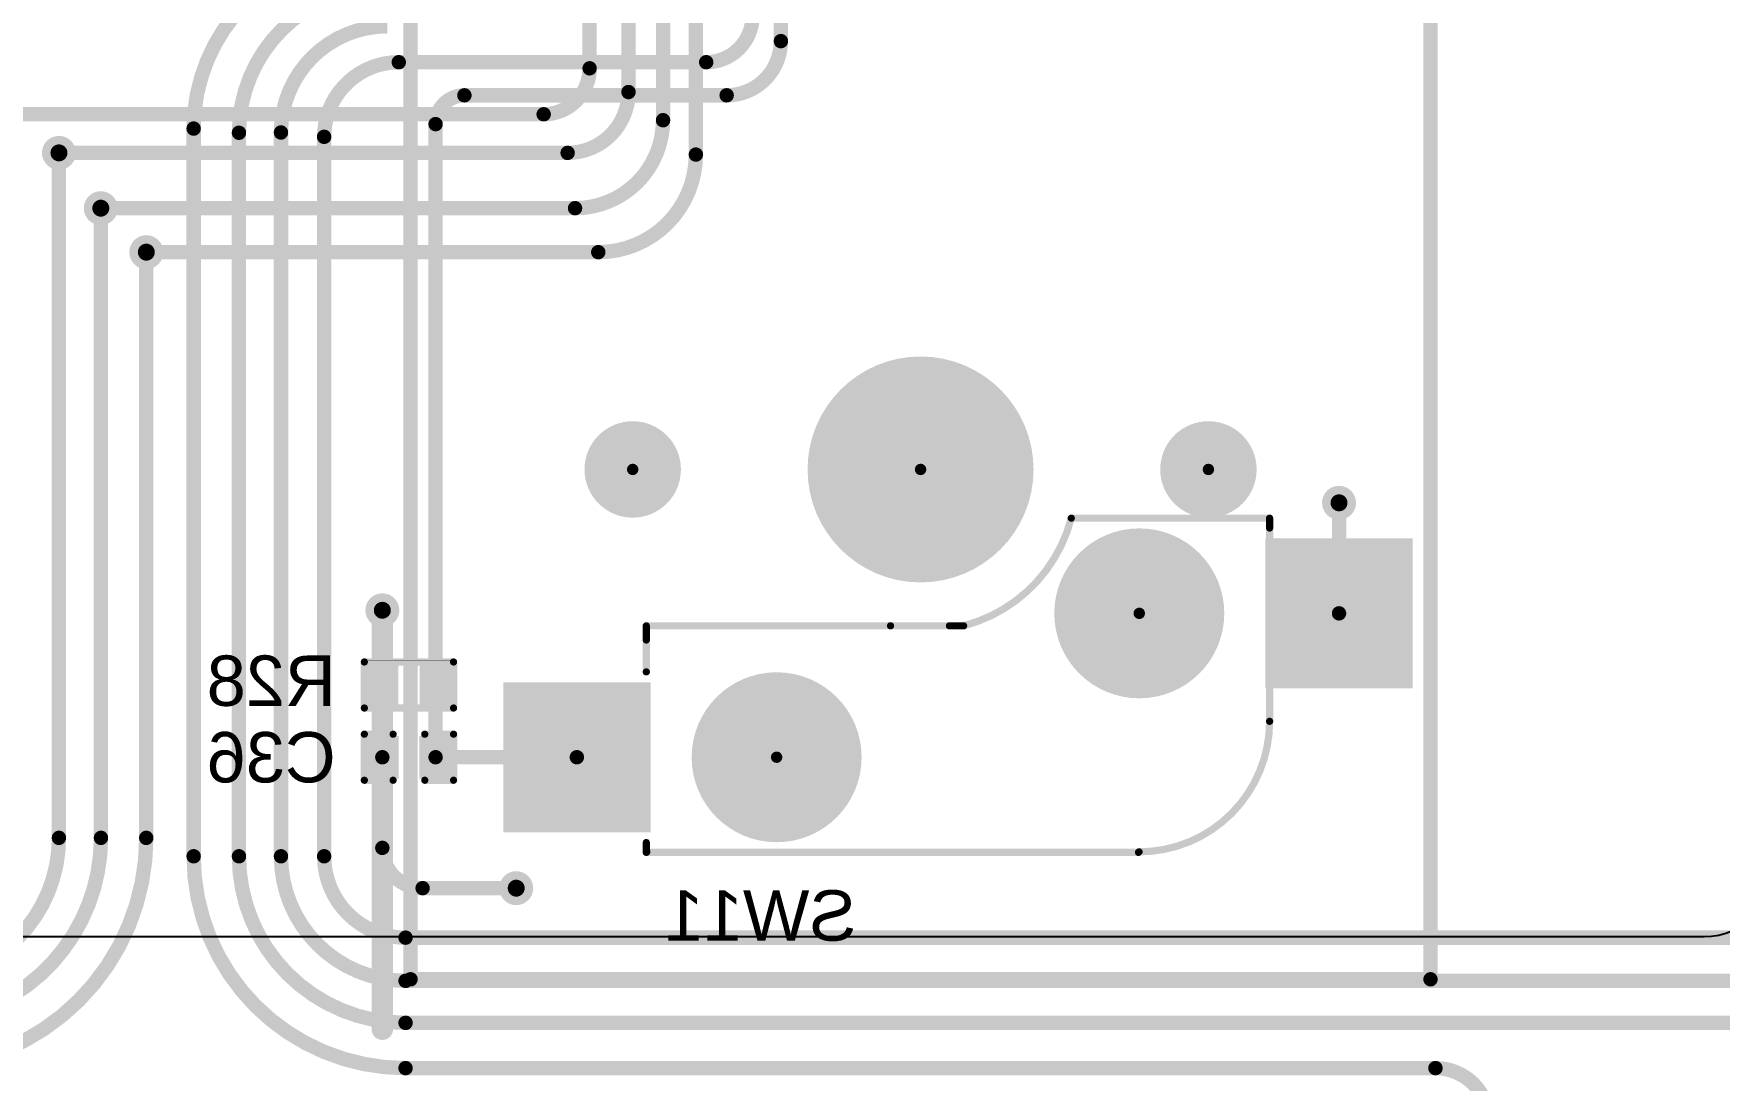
# Model space of a CAD drawing. Header units: inches. Extents: x 0 to 280, y 0 to 81.
# Drawn here: x 111.35 to 141.09, y 29.86 to 48.33 of the extents above; entities that cross this region are included whole.
import ezdxf

# ---------------------------------------------------------------- set-up
doc = ezdxf.new("R2010")
doc.units = ezdxf.units.IN
for name, color, linetype in [('Bottom Layer', 5, 'Continuous'), ('Bottom Overlay', 54, 'Continuous'), ('Bottom Paste', 16, 'Continuous'), ('Bottom Solder', 6, 'Continuous'), ('Pad Holes', 156, 'Continuous'), ('Top Layer', 1, 'Continuous'), ('Top Overlay', 2, 'Continuous'), ('Top Solder', 216, 'Continuous'), ('Via Holes', 16, 'Continuous')]:
    doc.layers.add(name, color=color, linetype=linetype)
doc.styles.add('Arial', font='', dxfattribs={"height": 0.2})
doc.styles.get('Arial').set_extended_font_data('Arial')

# ---------------------------------------------------------------- blocks, each defined once
blk = doc.blocks.new('____0402_B_32')
at = {"layer": 'Bottom Layer'}
for points in [[(-0.2412999999999999, 0.3174999999999999), (-0.2413000000000001, -0.3175), (-0.6985, -0.3174999999999999), (-0.6985, 0.3175)], [(0.6985, 0.3174999999999999), (0.6985, -0.3175), (0.2412999999999999, -0.3174999999999999), (0.2413000000000001, 0.3175)]]:
    blk.add_hatch(color=5, dxfattribs=at).paths.add_polyline_path(points)
at = {"layer": 'Bottom Paste'}
for points in [[(-0.2412999999999999, 0.3174999999999999), (-0.2413000000000001, -0.3175), (-0.6985, -0.3174999999999999), (-0.6985, 0.3175)], [(0.6985, 0.3174999999999999), (0.6985, -0.3175), (0.2412999999999999, -0.3174999999999999), (0.2413000000000001, 0.3175)]]:
    blk.add_hatch(color=16, dxfattribs=at).paths.add_polyline_path(points)
at = {"layer": 'Bottom Solder'}
for points in [[(-0.1813001199999999, 0.3774998799999999), (-0.1813001200000001, -0.3774998800000001), (-0.7584998799999999, -0.3774998799999999), (-0.7584998799999999, 0.3774998800000001)], [(0.7584998799999999, 0.3774998799999999), (0.7584998799999999, -0.3774998800000001), (0.1813001199999999, -0.3774998799999999), (0.1813001200000001, 0.3774998800000001)]]:
    blk.add_hatch(color=6, dxfattribs=at).paths.add_polyline_path(points)
at = {"layer": 'Bottom Overlay'}
for points in [[(-0.7874, -0.4064, 0.127, 0.127, 0), (-0.7874, 0.4064, 0.127, 0.127, 0)], [(-0.7874, 0.4064, 0.127, 0.127, 0), (-0.2794, 0.4064, 0.127, 0.127, 0)], [(0.2794, 0.4064, 0.127, 0.127, 0), (0.7874, 0.4064, 0.127, 0.127, 0)], [(0.7874, -0.4064, 0.127, 0.127, 0), (0.7874, 0.4064, 0.127, 0.127, 0)], [(-0.7874, -0.4064, 0.127, 0.127, 0), (-0.2794, -0.4064, 0.127, 0.127, 0)], [(0.2794, -0.4064, 0.127, 0.127, 0), (0.7874, -0.4064, 0.127, 0.127, 0)]]:
    blk.add_lwpolyline(points, format="xyseb", dxfattribs=at)
for points in [[(-0.8191499999999999, 0.4064, 0.0635, 0.0635, 1), (-0.7556499999999999, 0.4064, 0.0635, 0.0635, 1)], [(-0.8191499999999999, 0.4064, 0.0635, 0.0635, 1), (-0.7556499999999999, 0.4064, 0.0635, 0.0635, 1)], [(-0.31115, 0.4064, 0.0635, 0.0635, 1), (-0.24765, 0.4064, 0.0635, 0.0635, 1)], [(0.24765, 0.4064, 0.0635, 0.0635, 1), (0.31115, 0.4064, 0.0635, 0.0635, 1)], [(0.7556499999999999, 0.4064, 0.0635, 0.0635, 1), (0.8191499999999999, 0.4064, 0.0635, 0.0635, 1)], [(0.7556499999999999, 0.4064, 0.0635, 0.0635, 1), (0.8191499999999999, 0.4064, 0.0635, 0.0635, 1)], [(-0.8191499999999999, -0.4064, 0.0635, 0.0635, 1), (-0.7556499999999999, -0.4064, 0.0635, 0.0635, 1)], [(-0.8191499999999999, -0.4064, 0.0635, 0.0635, 1), (-0.7556499999999999, -0.4064, 0.0635, 0.0635, 1)], [(-0.31115, -0.4064, 0.0635, 0.0635, 1), (-0.24765, -0.4064, 0.0635, 0.0635, 1)], [(0.24765, -0.4064, 0.0635, 0.0635, 1), (0.31115, -0.4064, 0.0635, 0.0635, 1)], [(0.7556499999999999, -0.4064, 0.0635, 0.0635, 1), (0.8191499999999999, -0.4064, 0.0635, 0.0635, 1)], [(0.7556499999999999, -0.4064, 0.0635, 0.0635, 1), (0.8191499999999999, -0.4064, 0.0635, 0.0635, 1)]]:
    blk.add_lwpolyline(points, format="xyseb", close=True, dxfattribs=at)
blk = doc.blocks.new('CPG151101S11_16_B_58')
at = {"layer": 'Bottom Layer'}
for points in [[(5.4750081, 3.8150038), (7.975003099999999, 3.8150038), (7.975003099999999, 1.2649962), (5.4750081, 1.2649962)], [(-7.975003099999999, 1.2750038), (-5.4750081, 1.2750038), (-5.4750081, -1.2750038), (-7.975003099999999, -1.2750038)]]:
    blk.add_hatch(color=5, dxfattribs=at).paths.add_polyline_path(points)
at = {"layer": 'Bottom Paste'}
for points in [[(5.4750081, 3.8150038), (7.975003099999999, 3.8150038), (7.975003099999999, 1.2649962), (5.4750081, 1.2649962)], [(-7.975003099999999, 1.2750038), (-5.4750081, 1.2750038), (-5.4750081, -1.2750038), (-7.975003099999999, -1.2750038)]]:
    blk.add_hatch(color=16, dxfattribs=at).paths.add_polyline_path(points)
at = {"layer": 'Bottom Solder'}
for points in [[(5.4249955, 3.8650164), (8.025015699999999, 3.8650164), (8.025015699999999, 1.2149836), (5.4249955, 1.2149836)], [(-8.025015699999999, 1.3250164), (-5.4249955, 1.3250164), (-5.4249955, -1.3250164), (-8.025015699999999, -1.3250164)]]:
    blk.add_hatch(color=6, dxfattribs=at).paths.add_polyline_path(points)
h = blk.add_hatch(color=6, dxfattribs=at)
edge = h.paths.add_edge_path()
edge.add_arc((3.199892, 2.54), 0.1016, 0, 360)
h = blk.add_hatch(color=6, dxfattribs=at)
edge = h.paths.add_edge_path()
edge.add_arc((-3.199892, 0), 0.1016, 0, 360)
h = blk.add_hatch(color=6, dxfattribs=at)
edge = h.paths.add_edge_path()
edge.add_arc((-4.420108, -2.54), 0.1016, 0, 360)
h = blk.add_hatch(color=6, dxfattribs=at)
edge = h.paths.add_edge_path()
edge.add_arc((0.6598919999999999, -2.54), 0.1016, 0, 360)
h = blk.add_hatch(color=6, dxfattribs=at)
edge = h.paths.add_edge_path()
edge.add_arc((5.739891999999999, -2.54), 0.1016, 0, 360)
at = {"layer": 'Pad Holes'}
h = blk.add_hatch(color=7, dxfattribs=at)
edge = h.paths.add_edge_path()
edge.add_arc((3.199892, 2.54), 1.499997, 0, 360)
h = blk.add_hatch(color=7, dxfattribs=at)
edge = h.paths.add_edge_path()
edge.add_arc((-3.199892, 0), 1.499997, 0, 360)
h = blk.add_hatch(color=7, dxfattribs=at)
edge = h.paths.add_edge_path()
edge.add_arc((0.6598919999999999, -2.54), 1.9939, 0, 360)
h = blk.add_hatch(color=7, dxfattribs=at)
edge = h.paths.add_edge_path()
edge.add_arc((-4.420108, -2.54), 0.8509, 0, 360)
h = blk.add_hatch(color=7, dxfattribs=at)
edge = h.paths.add_edge_path()
edge.add_arc((5.739891999999999, -2.54), 0.8509, 0, 360)
at = {"layer": 'Top Solder'}
h = blk.add_hatch(color=216, dxfattribs=at)
edge = h.paths.add_edge_path()
edge.add_arc((3.199892, 2.54), 0.1016, 0, 360)
h = blk.add_hatch(color=216, dxfattribs=at)
edge = h.paths.add_edge_path()
edge.add_arc((-3.199892, 0), 0.1016, 0, 360)
h = blk.add_hatch(color=216, dxfattribs=at)
edge = h.paths.add_edge_path()
edge.add_arc((-4.420108, -2.54), 0.1016, 0, 360)
h = blk.add_hatch(color=216, dxfattribs=at)
edge = h.paths.add_edge_path()
edge.add_arc((0.6598919999999999, -2.54), 0.1016, 0, 360)
h = blk.add_hatch(color=216, dxfattribs=at)
edge = h.paths.add_edge_path()
edge.add_arc((5.739891999999999, -2.54), 0.1016, 0, 360)
at = {"layer": 'Bottom Overlay'}
for points in [[(-5.499989, 1.9063716, 0.127, 0.127, -0.4142135623730951), (-3.1963614, 4.209999199999999, 0.127, 0.127, 0)], [(5.499989, 4.2200068, 0.127, 0.127, 0), (-3.1863538, 4.2200068, 0.127, 0.127, 0)], [(5.499989, 4.2200068, 0.127, 0.127, -0.4142135623730951), (5.4899814, 4.209999199999999, 0.127, 0.127, 0)], [(5.499989, 4.2200068, 0.127, 0.127, 0), (5.499989, 4.046143799999999, 0.127, 0.127, 0)], [(-5.499989, 1.9063716, 0.127, 0.127, 0), (-5.499989, -1.5061438, 0.127, 0.127, 0)], [(5.499989, 1.0338562, 0.127, 0.127, 0), (5.499989, 0.4700016, 0.127, 0.127, 0)], [(5.5000144, 0.4699508, 0.127, 0.127, 0), (5.499989, 0.4700016, 0.127, 0.127, 0)], [(5.5000144, 0.4699508, 0.127, 0.127, 0), (5.5000144, 0.2200148, 0.127, 0.127, 0)], [(-1.99999854, -1.67998394, 0.127, 0.127, -0.2716855530014931), (-0.09999725999999999, 0.22001734, 0.127, 0.127, 0)], [(0.1500124, 0.2200148, 0.127, 0.127, 0), (-0.0999998, 0.2200148, 0.127, 0.127, 0)], [(1.1900154, 0.2200148, 0.127, 0.127, 0), (0.1500124, 0.2200148, 0.127, 0.127, 0)], [(5.5000144, 0.2200148, 0.127, 0.127, 0), (1.1900154, 0.2200148, 0.127, 0.127, 0)], [(-5.499989, -1.5061438, 0.127, 0.127, 0), (-5.499989, -1.6799814, 0.127, 0.127, 0)], [(-1.999996, -1.6799814, 0.127, 0.127, 0), (-5.499989, -1.6799814, 0.127, 0.127, 0)]]:
    blk.add_lwpolyline(points, format="xyseb", dxfattribs=at)
for points in [[(-3.2281114, 4.209999199999999, 0.0635, 0.0635, 1), (-3.1646114, 4.209999199999999, 0.0635, 0.0635, 1)], [(-3.2181038, 4.2200068, 0.0635, 0.0635, 1), (-3.1546038, 4.2200068, 0.0635, 0.0635, 1)], [(5.4582314, 4.209999199999999, 0.0635, 0.0635, 1), (5.521731399999999, 4.209999199999999, 0.0635, 0.0635, 1)], [(5.468239, 4.2200068, 0.0635, 0.0635, 1), (5.531739, 4.2200068, 0.0635, 0.0635, 1)], [(5.468239, 4.2200068, 0.0635, 0.0635, 1), (5.531739, 4.2200068, 0.0635, 0.0635, 1)], [(5.468239, 4.2200068, 0.0635, 0.0635, 1), (5.531739, 4.2200068, 0.0635, 0.0635, 1)], [(5.468239, 4.046143799999999, 0.0635, 0.0635, 1), (5.531739, 4.046143799999999, 0.0635, 0.0635, 1)], [(-5.531739, 1.9063716, 0.0635, 0.0635, 1), (-5.468239, 1.9063716, 0.0635, 0.0635, 1)], [(-5.531739, 1.9063716, 0.0635, 0.0635, 1), (-5.468239, 1.9063716, 0.0635, 0.0635, 1)], [(5.468239, 1.0338562, 0.0635, 0.0635, 1), (5.531739, 1.0338562, 0.0635, 0.0635, 1)], [(5.468239, 0.4700016, 0.0635, 0.0635, 1), (5.531739, 0.4700016, 0.0635, 0.0635, 1)], [(5.468239, 0.4700016, 0.0635, 0.0635, 1), (5.531739, 0.4700016, 0.0635, 0.0635, 1)], [(5.4682644, 0.4699508, 0.0635, 0.0635, 1), (5.5317644, 0.4699508, 0.0635, 0.0635, 1)], [(5.4682644, 0.4699508, 0.0635, 0.0635, 1), (5.5317644, 0.4699508, 0.0635, 0.0635, 1)], [(-0.1317498, 0.2200148, 0.0635, 0.0635, 1), (-0.0682498, 0.2200148, 0.0635, 0.0635, 1)], [(-0.13174726, 0.22001734, 0.0635, 0.0635, 1), (-0.06824725999999999, 0.22001734, 0.0635, 0.0635, 1)], [(0.1182624, 0.2200148, 0.0635, 0.0635, 1), (0.1817624, 0.2200148, 0.0635, 0.0635, 1)], [(0.1182624, 0.2200148, 0.0635, 0.0635, 1), (0.1817624, 0.2200148, 0.0635, 0.0635, 1)], [(1.1582654, 0.2200148, 0.0635, 0.0635, 1), (1.2217654, 0.2200148, 0.0635, 0.0635, 1)], [(1.1582654, 0.2200148, 0.0635, 0.0635, 1), (1.2217654, 0.2200148, 0.0635, 0.0635, 1)], [(5.4682644, 0.2200148, 0.0635, 0.0635, 1), (5.5317644, 0.2200148, 0.0635, 0.0635, 1)], [(5.4682644, 0.2200148, 0.0635, 0.0635, 1), (5.5317644, 0.2200148, 0.0635, 0.0635, 1)], [(-5.531739, -1.5061438, 0.0635, 0.0635, 1), (-5.468239, -1.5061438, 0.0635, 0.0635, 1)], [(-5.531739, -1.5061438, 0.0635, 0.0635, 1), (-5.468239, -1.5061438, 0.0635, 0.0635, 1)], [(-5.531739, -1.6799814, 0.0635, 0.0635, 1), (-5.468239, -1.6799814, 0.0635, 0.0635, 1)], [(-5.531739, -1.6799814, 0.0635, 0.0635, 1), (-5.468239, -1.6799814, 0.0635, 0.0635, 1)], [(-2.03174854, -1.67998394, 0.0635, 0.0635, 1), (-1.96824854, -1.67998394, 0.0635, 0.0635, 1)], [(-2.031746, -1.6799814, 0.0635, 0.0635, 1), (-1.968246, -1.6799814, 0.0635, 0.0635, 1)]]:
    blk.add_lwpolyline(points, format="xyseb", close=True, dxfattribs=at)
blk = doc.blocks.new('R___0402_B_83')
at = {"layer": 'Bottom Layer'}
for points in [[(-0.2412999999999999, 0.3174999999999999), (-0.2413000000000001, -0.3175), (-0.6985, -0.3174999999999999), (-0.6985, 0.3175)], [(0.6985, 0.3174999999999999), (0.6985, -0.3175), (0.2412999999999999, -0.3174999999999999), (0.2413000000000001, 0.3175)]]:
    blk.add_hatch(color=5, dxfattribs=at).paths.add_polyline_path(points)
at = {"layer": 'Bottom Paste'}
for points in [[(-0.2412999999999999, 0.3174999999999999), (-0.2413000000000001, -0.3175), (-0.6985, -0.3174999999999999), (-0.6985, 0.3175)], [(0.6985, 0.3174999999999999), (0.6985, -0.3175), (0.2412999999999999, -0.3174999999999999), (0.2413000000000001, 0.3175)]]:
    blk.add_hatch(color=16, dxfattribs=at).paths.add_polyline_path(points)
at = {"layer": 'Bottom Solder'}
for points in [[(-0.1862988399999999, 0.3725011599999999), (-0.18629884, -0.3725011600000001), (-0.75350116, -0.3725011599999999), (-0.75350116, 0.3725011600000001)], [(0.75350116, 0.3725011599999999), (0.75350116, -0.3725011600000001), (0.1862988399999999, -0.3725011599999999), (0.18629884, 0.3725011600000001)]]:
    blk.add_hatch(color=6, dxfattribs=at).paths.add_polyline_path(points)
at = {"layer": 'Bottom Overlay'}
for points in [[(-0.7874, -0.4064, 0.127, 0.127, 0), (-0.7874, 0.4064, 0.127, 0.127, 0)], [(-0.7874, 0.4064, 0.127, 0.127, 0), (0.7874, 0.4064, 0.127, 0.127, 0)], [(-0.8128, 0.4318, 0.0032258, 0.0032258, 0), (0.8128, 0.4318, 0.0032258, 0.0032258, 0)], [(0.7874, -0.4064, 0.127, 0.127, 0), (0.7874, 0.4064, 0.127, 0.127, 0)], [(-0.7874, -0.4064, 0.127, 0.127, 0), (0.7874, -0.4064, 0.127, 0.127, 0)]]:
    blk.add_lwpolyline(points, format="xyseb", dxfattribs=at)
for points in [[(-0.8191499999999999, 0.4064, 0.0635, 0.0635, 1), (-0.7556499999999999, 0.4064, 0.0635, 0.0635, 1)], [(-0.8191499999999999, 0.4064, 0.0635, 0.0635, 1), (-0.7556499999999999, 0.4064, 0.0635, 0.0635, 1)], [(-0.81360518, 0.4318, 0.0016129, 0.0016129, 1), (-0.8119948199999999, 0.4318, 0.0016129, 0.0016129, 1)], [(0.7556499999999999, 0.4064, 0.0635, 0.0635, 1), (0.8191499999999999, 0.4064, 0.0635, 0.0635, 1)], [(0.7556499999999999, 0.4064, 0.0635, 0.0635, 1), (0.8191499999999999, 0.4064, 0.0635, 0.0635, 1)], [(0.8119948199999999, 0.4318, 0.0016129, 0.0016129, 1), (0.81360518, 0.4318, 0.0016129, 0.0016129, 1)], [(-0.8191499999999999, -0.4064, 0.0635, 0.0635, 1), (-0.7556499999999999, -0.4064, 0.0635, 0.0635, 1)], [(-0.8191499999999999, -0.4064, 0.0635, 0.0635, 1), (-0.7556499999999999, -0.4064, 0.0635, 0.0635, 1)], [(0.7556499999999999, -0.4064, 0.0635, 0.0635, 1), (0.8191499999999999, -0.4064, 0.0635, 0.0635, 1)], [(0.7556499999999999, -0.4064, 0.0635, 0.0635, 1), (0.8191499999999999, -0.4064, 0.0635, 0.0635, 1)]]:
    blk.add_lwpolyline(points, format="xyseb", close=True, dxfattribs=at)

msp = doc.modelspace()

# ---------------------------------------------------------------- hatches: boundary and pattern name
at = {"layer": 'Bottom Layer'}
h = msp.add_hatch(color=5, dxfattribs=at)
edge = h.paths.add_edge_path()
edge.add_arc((111.79281172, 46.228), 0.2999994, 0, 360)
h = msp.add_hatch(color=5, dxfattribs=at)
edge = h.paths.add_edge_path()
edge.add_arc((112.5314996, 45.2516748), 0.2999994, 0, 360)
h = msp.add_hatch(color=5, dxfattribs=at)
edge = h.paths.add_edge_path()
edge.add_arc((113.3348, 44.47539999999999), 0.2999994, 0, 360)
h = msp.add_hatch(color=5, dxfattribs=at)
edge = h.paths.add_edge_path()
edge.add_arc((134.3830053, 40.05099432), 0.2999994, 0, 360)
h = msp.add_hatch(color=5, dxfattribs=at)
edge = h.paths.add_edge_path()
edge.add_arc((117.49966848, 38.1538099), 0.2999994, 0, 360)
h = msp.add_hatch(color=5, dxfattribs=at)
edge = h.paths.add_edge_path()
edge.add_arc((119.8626, 33.2486), 0.2999994, 0, 360)
at = {"layer": 'Top Layer'}
h = msp.add_hatch(color=1, dxfattribs=at)
edge = h.paths.add_edge_path()
edge.add_arc((111.79281172, 46.228), 0.2999994, 0, 360)
h = msp.add_hatch(color=1, dxfattribs=at)
edge = h.paths.add_edge_path()
edge.add_arc((112.5314996, 45.2516748), 0.2999994, 0, 360)
h = msp.add_hatch(color=1, dxfattribs=at)
edge = h.paths.add_edge_path()
edge.add_arc((113.3348, 44.47539999999999), 0.2999994, 0, 360)
h = msp.add_hatch(color=1, dxfattribs=at)
edge = h.paths.add_edge_path()
edge.add_arc((134.3830053, 40.05099432), 0.2999994, 0, 360)
h = msp.add_hatch(color=1, dxfattribs=at)
edge = h.paths.add_edge_path()
edge.add_arc((117.49966848, 38.1538099), 0.2999994, 0, 360)
h = msp.add_hatch(color=1, dxfattribs=at)
edge = h.paths.add_edge_path()
edge.add_arc((119.8626, 33.2486), 0.2999994, 0, 360)
at = {"layer": 'Via Holes'}
h = msp.add_hatch(color=7, dxfattribs=at)
edge = h.paths.add_edge_path()
edge.add_arc((111.79281172, 46.228), 0.1499997, 0, 360)
h = msp.add_hatch(color=7, dxfattribs=at)
edge = h.paths.add_edge_path()
edge.add_arc((112.5314996, 45.2516748), 0.1499997, 0, 360)
h = msp.add_hatch(color=7, dxfattribs=at)
edge = h.paths.add_edge_path()
edge.add_arc((113.3348, 44.47539999999999), 0.1499997, 0, 360)
h = msp.add_hatch(color=7, dxfattribs=at)
edge = h.paths.add_edge_path()
edge.add_arc((134.3830053, 40.05099432), 0.1499997, 0, 360)
h = msp.add_hatch(color=7, dxfattribs=at)
edge = h.paths.add_edge_path()
edge.add_arc((117.49966848, 38.1538099), 0.1499997, 0, 360)
h = msp.add_hatch(color=7, dxfattribs=at)
edge = h.paths.add_edge_path()
edge.add_arc((119.8626, 33.2486), 0.1499997, 0, 360)

# ---------------------------------------------------------------- linework, layer by layer
at = {"layer": 'Bottom Layer'}
for points in [[(124.53288276, 48.20030491999999, 0.254, 0.254, 0), (124.53288276, 53.3013412, 0.254, 0.254, 0)], [(114.16993168, 46.6571584, 0.254, 0.254, -0.4142135623730951), (117.302915, 49.79014171999999, 0.254, 0.254, 0)], [(114.9695948, 46.58279227999999, 0.254, 0.254, -0.4142135623730951), (117.53580252, 49.149, 0.254, 0.254, 0)], [(115.71106652, 46.587664, 0.254, 0.254, -0.4142135623730951), (117.58660252, 48.46319999999999, 0.254, 0.254, 0)], [(124.03288122, 48.64568121999999, 0.254, 0.254, -0.4142135623730951), (123.2154, 47.8282, 0.254, 0.254, 0)], [(124.53288276, 48.20030491999999, 0.254, 0.254, -0.4142135623730951), (123.57657784, 47.244, 0.254, 0.254, 0)], [(116.47306652, 46.511464, 0.254, 0.254, -0.4142135623730951), (117.78980252, 47.8282, 0.254, 0.254, 0)], [(117.78980252, 47.8282, 0.254, 0.254, 0), (123.2154, 47.8282, 0.254, 0.254, 0)], [(118.43946848, 46.73526847999999, 0.254, 0.254, -0.4142135623730951), (118.9482, 47.244, 0.254, 0.254, 0)], [(118.9482, 47.244, 0.254, 0.254, 0), (123.57657784, 47.244, 0.254, 0.254, 0)], [(114.16993168, 33.81146399999999, 0.254, 0.254, 0), (114.16993168, 46.6571584, 0.254, 0.254, 0)], [(114.9695948, 33.81146399999999, 0.254, 0.254, 0), (114.9695948, 46.58279227999999, 0.254, 0.254, 0)], [(115.71106652, 33.81146399999999, 0.254, 0.254, 0), (115.71106652, 46.587664, 0.254, 0.254, 0)], [(118.43946848, 35.56, 0.254, 0.254, 0), (118.43946848, 46.73526847999999, 0.254, 0.254, 0)], [(116.47306652, 33.81146399999999, 0.254, 0.254, 0), (116.47306652, 46.511464, 0.254, 0.254, 0)], [(111.79281172, 34.13651796, 0.254, 0.254, 0), (111.79281172, 46.228, 0.254, 0.254, 0)], [(112.53428344, 34.13651796, 0.254, 0.254, 0), (112.53428344, 45.2516748, 0.254, 0.254, 0)], [(113.33394656, 44.47625343999999, 0.254, 0.254, 0), (113.3348, 44.47539999999999, 0.254, 0.254, 0)], [(113.33394656, 44.47454656, 0.254, 0.254, 0), (113.3348, 44.47539999999999, 0.254, 0.254, 0)], [(113.33394656, 34.13651796, 0.254, 0.254, 0), (113.33394656, 44.47454656, 0.254, 0.254, 0)], [(134.3830053, 38.09999999999999, 0.254, 0.254, 0), (134.3830053, 40.05099432, 0.254, 0.254, 0)], [(117.49966848, 36.8350038, 0.3809999999999999, 0.3809999999999999, 0), (117.49966848, 38.1538099, 0.3809999999999999, 0.3809999999999999, 0)], [(117.49966848, 33.95979999999999, 0.254, 0.254, 0), (117.49966848, 35.56, 0.254, 0.254, 0)], [(118.43946848, 35.56, 0.254, 0.254, 0), (120.9329941, 35.56, 0.254, 0.254, 0)], [(113.33394656, 34.13651796, 0.254, 0.254, -0.4142135623730951), (109.27929376, 30.08186516, 0.254, 0.254, 0)], [(112.53428344, 34.13651796, 0.254, 0.254, -0.4142135623730951), (109.27929376, 30.88152827999999, 0.254, 0.254, 0)], [(111.79281172, 34.13651796, 0.254, 0.254, -0.4142135623730951), (109.27929376, 31.623, 0.254, 0.254, 0)], [(117.90953812, 30.07185756, 0.254, 0.254, -0.4142135623730951), (114.16993168, 33.81146399999999, 0.254, 0.254, 0)], [(117.90953812, 30.87152068, 0.254, 0.254, -0.4142135623730951), (114.9695948, 33.81146399999999, 0.254, 0.254, 0)], [(117.90953812, 31.6129924, 0.254, 0.254, -0.4142135623730951), (115.71106652, 33.81146399999999, 0.254, 0.254, 0)], [(117.90953812, 32.3749924, 0.254, 0.254, -0.4142135623730951), (116.47306652, 33.81146399999999, 0.254, 0.254, 0)], [(118.21086848, 33.2486, 0.254, 0.254, -0.4142135623730951), (117.49966848, 33.95979999999999, 0.254, 0.254, 0)], [(118.21086848, 33.2486, 0.254, 0.254, 0), (119.8626, 33.2486, 0.254, 0.254, 0)], [(117.90953812, 32.3749924, 0.254, 0.254, 0), (213.7664, 32.3749924, 0.254, 0.254, 0)], [(117.90953812, 31.6129924, 0.254, 0.254, 0), (193.4464, 31.6129924, 0.254, 0.254, 0)], [(117.90953812, 30.87152068, 0.254, 0.254, 0), (173.51227172, 30.87152068, 0.254, 0.254, 0)], [(117.90953812, 30.07185756, 0.254, 0.254, 0), (136.08493484, 30.07185756, 0.254, 0.254, 0)], [(136.08493484, 30.07185756, 0.254, 0.254, -0.4142135623730951), (137.033, 29.1237924, 0.254, 0.254, 0)]]:
    msp.add_lwpolyline(points, format="xyseb", dxfattribs=at)
for points in [[(124.46938276, 48.20030491999999, 0.127, 0.127, 1), (124.59638276, 48.20030491999999, 0.127, 0.127, 1)], [(124.46938276, 48.20030491999999, 0.127, 0.127, 1), (124.59638276, 48.20030491999999, 0.127, 0.127, 1)], [(117.72630252, 47.8282, 0.127, 0.127, 1), (117.85330252, 47.8282, 0.127, 0.127, 1)], [(117.72630252, 47.8282, 0.127, 0.127, 1), (117.85330252, 47.8282, 0.127, 0.127, 1)], [(123.1519, 47.8282, 0.127, 0.127, 1), (123.2789, 47.8282, 0.127, 0.127, 1)], [(123.1519, 47.8282, 0.127, 0.127, 1), (123.2789, 47.8282, 0.127, 0.127, 1)], [(118.8847, 47.244, 0.127, 0.127, 1), (119.0117, 47.244, 0.127, 0.127, 1)], [(118.8847, 47.244, 0.127, 0.127, 1), (119.0117, 47.244, 0.127, 0.127, 1)], [(123.51307784, 47.244, 0.127, 0.127, 1), (123.64007784, 47.244, 0.127, 0.127, 1)], [(123.51307784, 47.244, 0.127, 0.127, 1), (123.64007784, 47.244, 0.127, 0.127, 1)], [(114.10643168, 46.6571584, 0.127, 0.127, 1), (114.23343168, 46.6571584, 0.127, 0.127, 1)], [(114.10643168, 46.6571584, 0.127, 0.127, 1), (114.23343168, 46.6571584, 0.127, 0.127, 1)], [(114.9060948, 46.58279227999999, 0.127, 0.127, 1), (115.0330948, 46.58279227999999, 0.127, 0.127, 1)], [(114.9060948, 46.58279227999999, 0.127, 0.127, 1), (115.0330948, 46.58279227999999, 0.127, 0.127, 1)], [(115.64756652, 46.587664, 0.127, 0.127, 1), (115.77456652, 46.587664, 0.127, 0.127, 1)], [(115.64756652, 46.587664, 0.127, 0.127, 1), (115.77456652, 46.587664, 0.127, 0.127, 1)], [(118.37596848, 46.73526847999999, 0.127, 0.127, 1), (118.50296848, 46.73526847999999, 0.127, 0.127, 1)], [(118.37596848, 46.73526847999999, 0.127, 0.127, 1), (118.50296848, 46.73526847999999, 0.127, 0.127, 1)], [(116.40956652, 46.511464, 0.127, 0.127, 1), (116.53656652, 46.511464, 0.127, 0.127, 1)], [(116.40956652, 46.511464, 0.127, 0.127, 1), (116.53656652, 46.511464, 0.127, 0.127, 1)], [(111.72931172, 46.228, 0.127, 0.127, 1), (111.85631172, 46.228, 0.127, 0.127, 1)], [(112.47078344, 45.2516748, 0.127, 0.127, 1), (112.59778344, 45.2516748, 0.127, 0.127, 1)], [(113.27044656, 44.47625343999999, 0.127, 0.127, 1), (113.39744656, 44.47625343999999, 0.127, 0.127, 1)], [(113.27044656, 44.47454656, 0.127, 0.127, 1), (113.39744656, 44.47454656, 0.127, 0.127, 1)], [(113.27044656, 44.47454656, 0.127, 0.127, 1), (113.39744656, 44.47454656, 0.127, 0.127, 1)], [(113.2713, 44.47539999999999, 0.127, 0.127, 1), (113.3983, 44.47539999999999, 0.127, 0.127, 1)], [(113.2713, 44.47539999999999, 0.127, 0.127, 1), (113.3983, 44.47539999999999, 0.127, 0.127, 1)], [(134.3195053, 40.05099432, 0.127, 0.127, 1), (134.4465053, 40.05099432, 0.127, 0.127, 1)], [(117.40441848, 38.1538099, 0.1905, 0.1905, 1), (117.59491848, 38.1538099, 0.1905, 0.1905, 1)], [(134.3195053, 38.09999999999999, 0.127, 0.127, 1), (134.4465053, 38.09999999999999, 0.127, 0.127, 1)], [(117.40441848, 36.8350038, 0.1905, 0.1905, 1), (117.59491848, 36.8350038, 0.1905, 0.1905, 1)], [(117.43616848, 35.56, 0.127, 0.127, 1), (117.56316848, 35.56, 0.127, 0.127, 1)], [(118.37596848, 35.56, 0.127, 0.127, 1), (118.50296848, 35.56, 0.127, 0.127, 1)], [(118.37596848, 35.56, 0.127, 0.127, 1), (118.50296848, 35.56, 0.127, 0.127, 1)], [(120.8694941, 35.56, 0.127, 0.127, 1), (120.9964941, 35.56, 0.127, 0.127, 1)], [(111.72931172, 34.13651796, 0.127, 0.127, 1), (111.85631172, 34.13651796, 0.127, 0.127, 1)], [(111.72931172, 34.13651796, 0.127, 0.127, 1), (111.85631172, 34.13651796, 0.127, 0.127, 1)], [(112.47078344, 34.13651796, 0.127, 0.127, 1), (112.59778344, 34.13651796, 0.127, 0.127, 1)], [(112.47078344, 34.13651796, 0.127, 0.127, 1), (112.59778344, 34.13651796, 0.127, 0.127, 1)], [(113.27044656, 34.13651796, 0.127, 0.127, 1), (113.39744656, 34.13651796, 0.127, 0.127, 1)], [(113.27044656, 34.13651796, 0.127, 0.127, 1), (113.39744656, 34.13651796, 0.127, 0.127, 1)], [(114.10643168, 33.81146399999999, 0.127, 0.127, 1), (114.23343168, 33.81146399999999, 0.127, 0.127, 1)], [(114.10643168, 33.81146399999999, 0.127, 0.127, 1), (114.23343168, 33.81146399999999, 0.127, 0.127, 1)], [(114.9060948, 33.81146399999999, 0.127, 0.127, 1), (115.0330948, 33.81146399999999, 0.127, 0.127, 1)], [(114.9060948, 33.81146399999999, 0.127, 0.127, 1), (115.0330948, 33.81146399999999, 0.127, 0.127, 1)], [(115.64756652, 33.81146399999999, 0.127, 0.127, 1), (115.77456652, 33.81146399999999, 0.127, 0.127, 1)], [(115.64756652, 33.81146399999999, 0.127, 0.127, 1), (115.77456652, 33.81146399999999, 0.127, 0.127, 1)], [(116.40956652, 33.81146399999999, 0.127, 0.127, 1), (116.53656652, 33.81146399999999, 0.127, 0.127, 1)], [(116.40956652, 33.81146399999999, 0.127, 0.127, 1), (116.53656652, 33.81146399999999, 0.127, 0.127, 1)], [(117.43616848, 33.95979999999999, 0.127, 0.127, 1), (117.56316848, 33.95979999999999, 0.127, 0.127, 1)], [(117.43616848, 33.95979999999999, 0.127, 0.127, 1), (117.56316848, 33.95979999999999, 0.127, 0.127, 1)], [(118.14736848, 33.2486, 0.127, 0.127, 1), (118.27436848, 33.2486, 0.127, 0.127, 1)], [(118.14736848, 33.2486, 0.127, 0.127, 1), (118.27436848, 33.2486, 0.127, 0.127, 1)], [(119.7991, 33.2486, 0.127, 0.127, 1), (119.9261, 33.2486, 0.127, 0.127, 1)], [(117.84603812, 32.3749924, 0.127, 0.127, 1), (117.97303812, 32.3749924, 0.127, 0.127, 1)], [(117.84603812, 32.3749924, 0.127, 0.127, 1), (117.97303812, 32.3749924, 0.127, 0.127, 1)], [(117.84603812, 31.6129924, 0.127, 0.127, 1), (117.97303812, 31.6129924, 0.127, 0.127, 1)], [(117.84603812, 31.6129924, 0.127, 0.127, 1), (117.97303812, 31.6129924, 0.127, 0.127, 1)], [(117.84603812, 30.87152068, 0.127, 0.127, 1), (117.97303812, 30.87152068, 0.127, 0.127, 1)], [(117.84603812, 30.87152068, 0.127, 0.127, 1), (117.97303812, 30.87152068, 0.127, 0.127, 1)], [(117.84603812, 30.07185756, 0.127, 0.127, 1), (117.97303812, 30.07185756, 0.127, 0.127, 1)], [(117.84603812, 30.07185756, 0.127, 0.127, 1), (117.97303812, 30.07185756, 0.127, 0.127, 1)], [(136.02143484, 30.07185756, 0.127, 0.127, 1), (136.14843484, 30.07185756, 0.127, 0.127, 1)], [(136.02143484, 30.07185756, 0.127, 0.127, 1), (136.14843484, 30.07185756, 0.127, 0.127, 1)]]:
    msp.add_lwpolyline(points, format="xyseb", close=True, dxfattribs=at)
at = {"layer": 'Top Layer'}
msp.add_line((140.82879886, 32.3896736), (92.90098006, 32.3896736), dxfattribs=at)
for points in [[(123.03288322, 46.19788322, 0.254, 0.254, 0), (123.03288322, 56.30134282, 0.254, 0.254, 0)], [(121.8438, 47.30171388, 0.254, 0.254, 0), (121.8438, 53.89879999999999, 0.254, 0.254, 0)], [(122.4534, 46.80456984, 0.254, 0.254, 0), (122.4534, 53.90912002, 0.254, 0.254, 0)], [(121.158, 47.72074784, 0.254, 0.254, 0), (121.158, 52.8483068, 0.254, 0.254, 0)], [(121.158, 47.72074784, 0.254, 0.254, -0.4142135623730951), (120.34684084, 46.90958868, 0.254, 0.254, 0)], [(121.8438, 47.30171388, 0.254, 0.254, -0.4142135623730951), (120.77008612, 46.228, 0.254, 0.254, 0)], [(111.04669688, 46.90958868, 0.254, 0.254, 0), (120.34684084, 46.90958868, 0.254, 0.254, 0)], [(122.4534, 46.80456984, 0.254, 0.254, -0.4142135623730951), (120.90050496, 45.2516748, 0.254, 0.254, 0)], [(111.79281172, 46.228, 0.254, 0.254, 0), (120.77008612, 46.228, 0.254, 0.254, 0)], [(123.03288322, 46.19788322, 0.254, 0.254, -0.4142135623730951), (121.3104, 44.47539999999999, 0.254, 0.254, 0)], [(112.5314996, 45.2516748, 0.254, 0.254, 0), (120.90050496, 45.2516748, 0.254, 0.254, 0)], [(113.3348, 44.47539999999999, 0.254, 0.254, 0), (121.3104, 44.47539999999999, 0.254, 0.254, 0)], [(117.49966848, 30.76013152, 0.3809999999999999, 0.3809999999999999, 0), (117.49966848, 38.1538099, 0.3809999999999999, 0.3809999999999999, 0)]]:
    msp.add_lwpolyline(points, format="xyseb", dxfattribs=at)
for points in [[(121.0945, 47.72074784, 0.127, 0.127, 1), (121.2215, 47.72074784, 0.127, 0.127, 1)], [(121.0945, 47.72074784, 0.127, 0.127, 1), (121.2215, 47.72074784, 0.127, 0.127, 1)], [(121.7803, 47.30171388, 0.127, 0.127, 1), (121.9073, 47.30171388, 0.127, 0.127, 1)], [(121.7803, 47.30171388, 0.127, 0.127, 1), (121.9073, 47.30171388, 0.127, 0.127, 1)], [(120.28334084, 46.90958868, 0.127, 0.127, 1), (120.41034084, 46.90958868, 0.127, 0.127, 1)], [(120.28334084, 46.90958868, 0.127, 0.127, 1), (120.41034084, 46.90958868, 0.127, 0.127, 1)], [(122.3899, 46.80456984, 0.127, 0.127, 1), (122.5169, 46.80456984, 0.127, 0.127, 1)], [(122.3899, 46.80456984, 0.127, 0.127, 1), (122.5169, 46.80456984, 0.127, 0.127, 1)], [(111.72931172, 46.228, 0.127, 0.127, 1), (111.85631172, 46.228, 0.127, 0.127, 1)], [(120.70658612, 46.228, 0.127, 0.127, 1), (120.83358612, 46.228, 0.127, 0.127, 1)], [(120.70658612, 46.228, 0.127, 0.127, 1), (120.83358612, 46.228, 0.127, 0.127, 1)], [(122.96938322, 46.19788322, 0.127, 0.127, 1), (123.09638322, 46.19788322, 0.127, 0.127, 1)], [(122.96938322, 46.19788322, 0.127, 0.127, 1), (123.09638322, 46.19788322, 0.127, 0.127, 1)], [(112.4679996, 45.2516748, 0.127, 0.127, 1), (112.5949996, 45.2516748, 0.127, 0.127, 1)], [(120.83700496, 45.2516748, 0.127, 0.127, 1), (120.96400496, 45.2516748, 0.127, 0.127, 1)], [(120.83700496, 45.2516748, 0.127, 0.127, 1), (120.96400496, 45.2516748, 0.127, 0.127, 1)], [(113.2713, 44.47539999999999, 0.127, 0.127, 1), (113.3983, 44.47539999999999, 0.127, 0.127, 1)], [(121.2469, 44.47539999999999, 0.127, 0.127, 1), (121.3739, 44.47539999999999, 0.127, 0.127, 1)], [(121.2469, 44.47539999999999, 0.127, 0.127, 1), (121.3739, 44.47539999999999, 0.127, 0.127, 1)], [(117.40441848, 38.1538099, 0.1905, 0.1905, 1), (117.59491848, 38.1538099, 0.1905, 0.1905, 1)], [(117.40441848, 30.76013152, 0.1905, 0.1905, 1), (117.59491848, 30.76013152, 0.1905, 0.1905, 1)]]:
    msp.add_lwpolyline(points, format="xyseb", close=True, dxfattribs=at)
at = {"layer": 'Top Layer', "extrusion": (0, 0, -1)}
msp.add_arc((-140.82879886, 33.65967868), 1.270005079999999, 180, 270, dxfattribs=at)
at = {"layer": 'Top Overlay'}
for points in [[(117.99758722, 31.63999768, 0.254, 0.254, 0), (117.99758722, 49.63999724, 0.254, 0.254, 0)], [(135.99758678, 31.63999768, 0.254, 0.254, 0), (135.99758678, 49.63999724, 0.254, 0.254, 0)], [(117.99758722, 31.63999768, 0.254, 0.254, 0), (135.99758678, 31.63999768, 0.254, 0.254, 0)]]:
    msp.add_lwpolyline(points, format="xyseb", dxfattribs=at)
for points in [[(117.93408722, 31.63999768, 0.127, 0.127, 1), (118.06108722, 31.63999768, 0.127, 0.127, 1)], [(117.93408722, 31.63999768, 0.127, 0.127, 1), (118.06108722, 31.63999768, 0.127, 0.127, 1)], [(135.93408678, 31.63999768, 0.127, 0.127, 1), (136.06108678, 31.63999768, 0.127, 0.127, 1)], [(135.93408678, 31.63999768, 0.127, 0.127, 1), (136.06108678, 31.63999768, 0.127, 0.127, 1)]]:
    msp.add_lwpolyline(points, format="xyseb", close=True, dxfattribs=at)

# ---------------------------------------------------------------- block references
at = {"rotation": 180}
msp.add_blockref('CPG151101S11_16_B_58', (127.6579997, 38.09999999999999), dxfattribs=at)
for name, p in [('R___0402_B_83', (117.96956848, 36.8350038)), ('____0402_B_32', (117.96956848, 35.56))]:
    msp.add_blockref(name, p)

# ---------------------------------------------------------------- texts
at = {"layer": 'Bottom Overlay', "style": 'Arial', "text_generation_flag": 2}
for s, p in [('R28', (116.67801912, 36.46684858)), ('C36', (116.67875064, 35.11564478)), ('SW11', (125.86523468, 32.32164478))]:
    msp.add_text(s, height=0.889, dxfattribs=at).set_placement(p)

doc.saveas('drawing.dxf')
